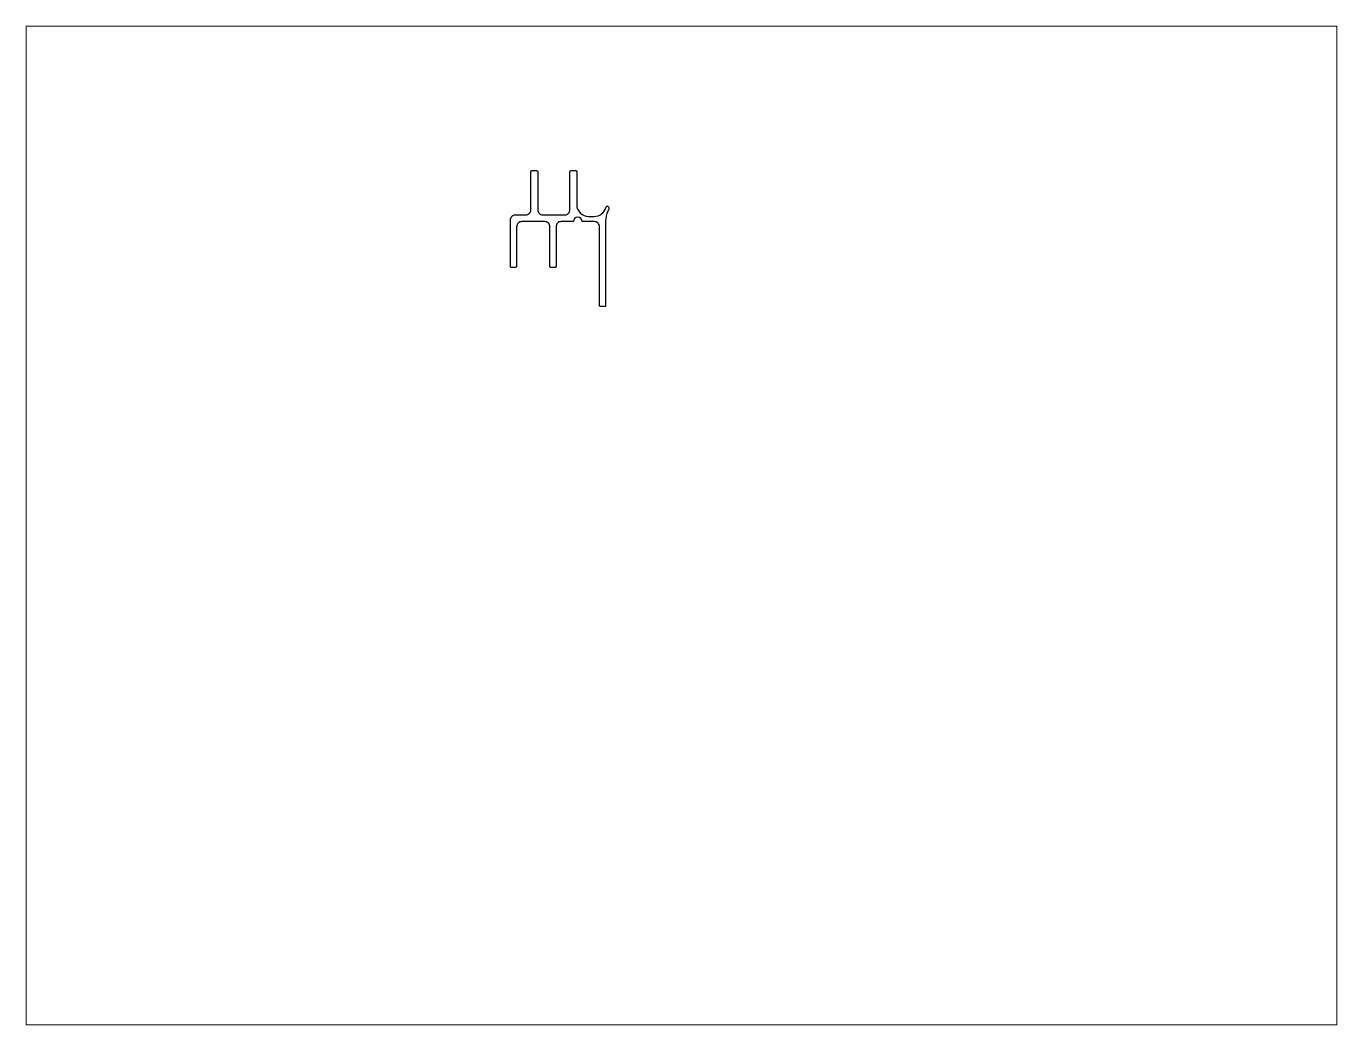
# Paper-space layout 'Layout1' of a CAD drawing. Extents: x 27 to 240, y 20 to 183.
# The model-space entities are those that its viewports show. They can reach past a viewport. Long polylines and large blocks are cut down to what shows.
import ezdxf

# ---------------------------------------------------------------- set-up
doc = ezdxf.new("R2010")
doc.units = 0
doc.header["$LTSCALE"] = 15
doc.layers.get('0').update_dxf_attribs({"linetype": 'CONTINUOUS'})
doc.layers.add('ANA', color=220, linetype='CONTINUOUS')

msp = doc.modelspace()

# ---------------------------------------------------------------- linework, layer by layer
at = {"layer": 'ANA', "color": 0}
msp.add_lwpolyline([(147.88, 234.75, -0.414214), (148.18, 234.45), (148.18, 223.25, 0.414214), (149.68, 221.75), (156.18, 221.75, 0.414214), (157.68, 223.25), (157.68, 234.45, -0.414214), (157.98, 234.75), (159.38, 234.75, -0.414214), (159.68, 234.45), (159.68, 224.75, 0.414214), (163.18, 221.25), (164.81, 221.25, 0.341999), (168.2, 223.88, -1), (169.17, 223.63, -0.048473), (168.87, 222.81, 0.112071), (168.18, 219.79), (168.18, 195.05, -0.414214), (167.88, 194.75), (166.68, 194.75, -0.414214), (166.38, 195.05), (166.38, 218.25, 0.414214), (164.88, 219.75), (161.28, 219.75, 1), (158.68, 219.75), (155.08, 219.75, 0.414214), (153.58, 218.25), (153.58, 206.55, -0.414214), (153.28, 206.25), (152.08, 206.25, -0.414214), (151.78, 206.55), (151.78, 218.25, 0.414214), (150.28, 219.75), (143.48, 219.75, 0.414214), (141.98, 218.25), (141.98, 206.55, -0.414214), (141.68, 206.25), (140.48, 206.25, -0.414214), (140.18, 206.55), (140.18, 220.25, -0.414214), (141.68, 221.75), (144.68, 221.75, 0.414214), (146.18, 223.25), (146.18, 234.45, -0.414214), (146.48, 234.75)], format="xyb", close=True, dxfattribs=at)

psp = doc.layouts.get("Layout1")

# ---------------------------------------------------------------- viewports
at = {"layer": '0', "color": 0, "linetype": 'BYBLOCK', "ltscale": 0.05}
psp.add_viewport(center=(133.35, 101.6), size=(213.36, 162.56), view_center_point=(190.51, 130.3), view_height=293.8955, dxfattribs=at)

doc.saveas('drawing.dxf')
